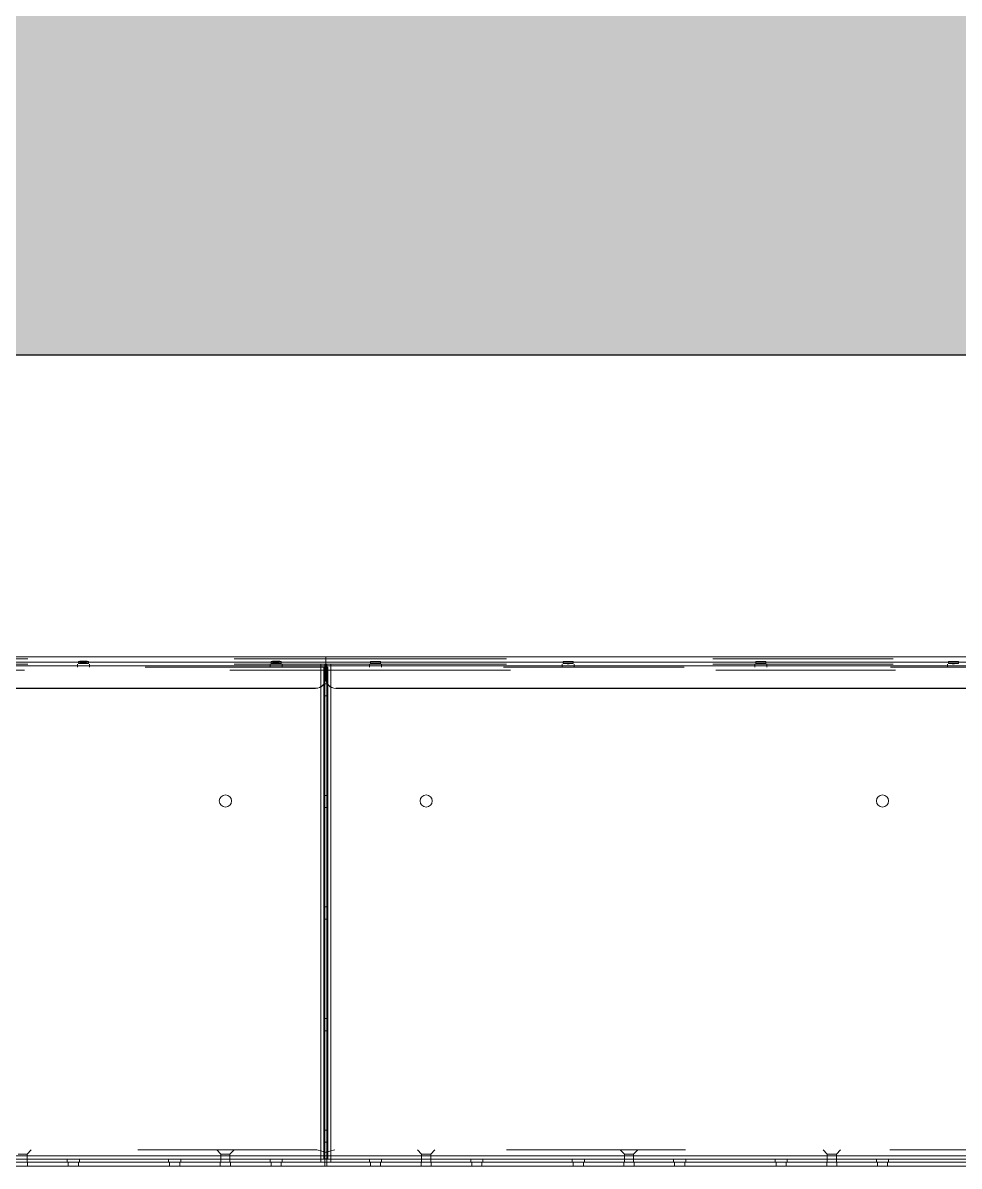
# Model space of a CAD drawing. Header units: millimetres. Extents: x 3220 to 226993, y 817 to 176024.
# Drawn here: x 153706 to 154629, y 134644 to 135771 of the extents above; entities that cross this region are included whole.
import ezdxf

# ---------------------------------------------------------------- set-up
doc = ezdxf.new("R2010")
doc.units = ezdxf.units.MM
doc.linetypes.add('DASHED', pattern=[15, 7, -8])
for name, color, linetype, lineweight, true_color in [('Sichtbare Kanten(DIN)', 7, 'Continuous', 50, 0x3f3f3f), ('Sichtbare tangentiale Kanten(DIN)', 7, 'Continuous', 50, 0x3f3f3f), ('Verdeckte Kanten(DIN)', 7, 'DASHED', 35, 0x3f3f3f), ('Verdeckte tangentiale Kanten(DIN)', 7, 'DASHED', 35, 0x3f3f3f)]:
    doc.layers.add(name, color=color, linetype=linetype, lineweight=lineweight, true_color=true_color)

# ---------------------------------------------------------------- blocks, each defined once
blk = doc.blocks.new('section 1-2')
h = blk.add_hatch()
h.set_pattern_fill('AR-CONC', color=256, scale=3)
h.paths.add_polyline_path([(-250, 0), (-1500, 0), (-1500, -500), (-250, -500)])
h.paths.add_polyline_path([(0, 0), (-250, 0), (-250, -500), (0, -500)])
h.paths.add_polyline_path([(250, 0), (0, 0), (0, -500), (250, -500)])
h.paths.add_polyline_path([(9000, 0), (6000, 0), (6000, -500), (6250, -500), (9000, -500)])
h.paths.add_polyline_path([(12000, 0), (9000, 0), (9000, -500), (9250, -500), (12000, -500)])
h.paths.add_polyline_path([(15000, 0), (14750, 0), (12000, 0), (12000, -500), (15000, -500)])
h.paths.add_polyline_path([(23750, 0), (15000, 0), (15000, -500), (23750, -500)])
h.paths.add_polyline_path([(24000, 0), (23750, 0), (23750, -500), (24000, -500)])
h.paths.add_polyline_path([(24250, 0), (24000, 0), (24000, -500), (24250, -500)])
h.paths.add_polyline_path([(32500, 0), (24250, 0), (24250, -500), (32500, -500)])
h.paths.add_polyline_path([(3500, 0), (3500, -500), (6000, -500), (6000, 0)])
h.paths.add_polyline_path([(2500, -500), (2500, 0), (250, 0), (250, -500)])
blk.add_line((-1500, -500), (32500, -500))
blk = doc.blocks.new('TKF 300 2000 F')
at = {"layer": 'Sichtbare Kanten(DIN)', "color": 5, "lineweight": 0}
for p, q in [((-1999, 497), (-1999, 502)), ((-1999, 502), (-1999, 502)), ((-1, 502), (-1999, 502)), ((-1999, 497), (-1999, 493.3)), ((-2000, 495), (-2000, 492)), ((-2000, 495), (-1999, 495)), ((-2000, 492), (-1999, 492)), ((-1999, 491.9), (-2000, 491.9)), ((-2000, 7.1), (-2000, 491.9)), ((-1999, 481.1), (-1999, 493.3)), ((-1999, 481.1), (-1999, 480.9)), ((-1997, 7.1), (-1997, 474.9)), ((-11, 471.1), (-1989, 471.1)), ((-1989, 470.9), (-11, 470.9)), ((-1997, 7.1), (-2000, 7.1)), ((-2000, 7.1), (-2000, 7)), ((-2000, 4), (-2000, 7)), ((0, 7), (-2000, 7)), ((-2000, 4), (0, 4)), ((-2000, 0), (-2000, 4)), ((0, 4), (-2000, 4)), ((-1994, 10), (-1997, 10)), ((-1994, 10), (-1994, 7)), ((-2000, 0), (0, 0))]:
    blk.add_line(p, q, dxfattribs=at)
blk.add_circle((-1900, 360), 6, dxfattribs=at)
for centre in [(-1950, 497.6), (-1760, 497.6)]:
    blk.add_ellipse(centre, major_axis=(-5, 0), ratio=0.026186, dxfattribs=at)
for centre in [(-1989, 481.1), (-1989, 480.9)]:
    blk.add_ellipse(centre, major_axis=(-10, 0), ratio=0.996195, start_param=0, end_param=1.570796, dxfattribs=at)
at = {"layer": 'Sichtbare tangentiale Kanten(DIN)', "color": 5, "lineweight": 0}
for p, q in [((-1999, 502), (-1, 502)), ((-1999, 497), (-1, 497)), ((-1999, 493.3), (-1, 493.3)), ((-1994, 472.3), (-1994, 10)), ((-1989, 470.9), (-1989, 471.1)), ((-1994, 10), (-6, 10))]:
    blk.add_line(p, q, dxfattribs=at)
at = {"layer": 'Verdeckte Kanten(DIN)', "color": 5, "lineweight": 0, "ltscale": 25.437323}
for p, q in [((-1, 500), (-1999, 500)), ((-1999, 492), (-1, 492))]:
    blk.add_line(p, q, dxfattribs=at)
at = {"layer": 'Verdeckte Kanten(DIN)', "color": 5, "lineweight": 0, "ltscale": 0.38097}
for p, q in [((-1955, 495.6), (-1955, 497.6)), ((-1945, 495.6), (-1945, 497.6)), ((-1765, 495.6), (-1765, 497.6)), ((-1755, 495.6), (-1755, 497.6))]:
    blk.add_line(p, q, dxfattribs=at)
at = {"layer": 'Verdeckte Kanten(DIN)', "color": 5, "lineweight": 0, "ltscale": 0.571309}
for p, q in [((-2000, 489), (-1997, 489)), ((-1994, 495), (-1994, 492)), ((-1956, 492), (-1956, 495)), ((-1944, 492), (-1944, 495)), ((-1766, 492), (-1766, 495)), ((-1754, 492), (-1754, 495)), ((-1997, 475.5), (-2000, 475.5)), ((-1997, 463.5), (-2000, 463.5)), ((-1997, 365.5), (-2000, 365.5)), ((-1997, 353.5), (-2000, 353.5)), ((-1997, 255.5), (-2000, 255.5)), ((-1997, 243.5), (-2000, 243.5)), ((-1997, 145.5), (-2000, 145.5)), ((-1997, 133.5), (-2000, 133.5)), ((-1997, 35.5), (-2000, 35.5)), ((-1997, 23.5), (-2000, 23.5)), ((-1997, 10), (-2000, 10)), ((-1994, 7), (-1994, 4)), ((-1956, 7), (-1956, 4)), ((-1944, 7), (-1944, 4)), ((-1856, 7), (-1856, 4)), ((-1844, 7), (-1844, 4)), ((-1756, 7), (-1756, 4)), ((-1744, 7), (-1744, 4))]:
    blk.add_line(p, q, dxfattribs=at)
at = {"layer": 'Verdeckte Kanten(DIN)', "color": 5, "lineweight": 0, "ltscale": 0.380839}
blk.add_line((-1997, 491.9), (-1999, 491.9), dxfattribs=at)
at = {"layer": 'Verdeckte Kanten(DIN)', "color": 5, "lineweight": 0, "ltscale": 3.233633}
blk.add_line((-1997, 474.9), (-1997, 491.9), dxfattribs=at)
at = {"layer": 'Verdeckte Kanten(DIN)', "color": 5, "lineweight": 0, "ltscale": 0.897467}
for p, q in [((-1994, 489), (-1997, 489)), ((-1994, 492), (-1994, 489))]:
    blk.add_line(p, q, dxfattribs=at)
at = {"layer": 'Verdeckte Kanten(DIN)', "color": 5, "lineweight": 0, "ltscale": 1.971787}
blk.add_line((-2000, 13.3), (-1990, 16), dxfattribs=at)
at = {"layer": 'Verdeckte Kanten(DIN)', "color": 5, "lineweight": 0, "ltscale": 25.208158}
blk.add_line((-1990, 16), (-10, 16), dxfattribs=at)
at = {"layer": 'Verdeckte Kanten(DIN)', "color": 5, "lineweight": 0, "ltscale": 1.104296}
for p, q in [((-1904.5, 11.9), (-1908.6, 16)), ((-1895.5, 11.9), (-1891.4, 16)), ((-1704.5, 11.9), (-1708.6, 16))]:
    blk.add_line(p, q, dxfattribs=at)
at = {"layer": 'Verdeckte Kanten(DIN)', "color": 5, "lineweight": 0, "ltscale": 2.692601}
for p, q in [((-1904.5, 11.9), (-1895.5, 11.9)), ((-1704.5, 11.9), (-1695.5, 11.9))]:
    blk.add_line(p, q, dxfattribs=at)
at = {"layer": 'Verdeckte Kanten(DIN)', "color": 5, "lineweight": 0, "ltscale": 1.50461}
for p, q in [((-1904.5, 4), (-1904.5, 11.9)), ((-1895.5, 4), (-1895.5, 11.9)), ((-1704.5, 4), (-1704.5, 11.9))]:
    blk.add_line(p, q, dxfattribs=at)
at = {"layer": 'Verdeckte Kanten(DIN)', "color": 5, "lineweight": 0, "ltscale": 0.761779}
for p, q in [((-1955, 0), (-1955, 4)), ((-1945, 0), (-1945, 4)), ((-1905, 0), (-1905, 4)), ((-1895, 0), (-1895, 4)), ((-1855, 0), (-1855, 4)), ((-1845, 0), (-1845, 4)), ((-1755, 0), (-1755, 4)), ((-1745, 0), (-1745, 4)), ((-1705, 0), (-1705, 4))]:
    blk.add_line(p, q, dxfattribs=at)
at = {"layer": 'Verdeckte Kanten(DIN)', "color": 5, "lineweight": 0, "ltscale": 5.984706}
for centre in [(-1950, 495.6), (-1760, 495.6)]:
    blk.add_ellipse(centre, major_axis=(5, 0), ratio=0.026186, dxfattribs=at)
at = {"layer": 'Verdeckte tangentiale Kanten(DIN)', "color": 5, "lineweight": 0, "ltscale": 25.437323}
for p, q in [((-1, 500), (-1999, 500)), ((-1, 495), (-1999, 495)), ((-1, 493.2), (-1999, 493.2))]:
    blk.add_line(p, q, dxfattribs=at)
at = {"layer": 'Verdeckte tangentiale Kanten(DIN)', "color": 5, "lineweight": 0, "ltscale": 3.18604}
blk.add_line((-1994, 489), (-1994, 472.3), dxfattribs=at)
at = {"layer": 'Verdeckte tangentiale Kanten(DIN)', "color": 5, "lineweight": 0, "ltscale": 25.310009}
blk.add_line((-6, 489), (-1994, 489), dxfattribs=at)
blk = doc.blocks.new('111')
at = {"layer": 'Sichtbare Kanten(DIN)', "color": 5, "lineweight": 0}
for p, q in [((-5019, 0), (-6517, 0)), ((-5019, 0), (-5019, -5)), ((-5019, 0), (-5019, 0)), ((-5019, -8.7), (-5019, -5)), ((-5019, -7), (-5018, -7)), ((-5019, -8.7), (-5019, -21)), ((-5019, -10), (-5018, -10)), ((-5019, -10.1), (-5018, -10.1)), ((-5018, -7), (-5018, -10)), ((-5018, -10.1), (-5018, -494.9)), ((-5019, -21.1), (-5019, -21)), ((-5029, -30.9), (-6507, -30.9)), ((-6507, -31.1), (-5029, -31.1)), ((-5021, -27.1), (-5021, -494.9)), ((-5018, -495), (-6518, -495)), ((-5024, -492), (-5021, -492)), ((-5024, -495), (-5024, -492)), ((-5021, -494.9), (-5018, -494.9)), ((-5018, -495), (-5018, -494.9)), ((-5018, -498), (-5018, -495)), ((-6518, -498), (-5018, -498)), ((-5018, -498), (-6518, -498)), ((-6518, -502), (-5018, -502)), ((-5018, -502), (-5018, -498))]:
    blk.add_line(p, q, dxfattribs=at)
for centre in [(-5568, -142), (-5118, -142)]:
    blk.add_circle(centre, 6, dxfattribs=at)
for centre in [(-5638, -4.5), (-5448, -4.5), (-5258, -4.5), (-5068, -4.5)]:
    blk.add_ellipse(centre, major_axis=(-5, 0), ratio=0.026186, dxfattribs=at)
for centre in [(-5029, -21), (-5029, -21.1)]:
    blk.add_ellipse(centre, major_axis=(10, 0), ratio=0.996195, start_param=4.712389, end_param=6.283185, dxfattribs=at)
at = {"layer": 'Sichtbare tangentiale Kanten(DIN)', "color": 5, "lineweight": 0}
for p, q in [((-6517, 0), (-5019, 0)), ((-6517, -5), (-5019, -5)), ((-6517, -8.7), (-5019, -8.7)), ((-5029, -30.9), (-5029, -31.1)), ((-5024, -492), (-5024, -29.8)), ((-6512, -492), (-5024, -492))]:
    blk.add_line(p, q, dxfattribs=at)
at = {"layer": 'Verdeckte Kanten(DIN)', "color": 5, "lineweight": 0, "ltscale": 25.437323}
for p, q in [((-5019, -2), (-6517, -2)), ((-6517, -10), (-5019, -10))]:
    blk.add_line(p, q, dxfattribs=at)
at = {"layer": 'Verdeckte Kanten(DIN)', "color": 5, "lineweight": 0, "ltscale": 0.38097}
for p, q in [((-5643, -6.5), (-5643, -4.5)), ((-5633, -6.5), (-5633, -4.5)), ((-5453, -6.5), (-5453, -4.5)), ((-5443, -6.5), (-5443, -4.5)), ((-5263, -6.5), (-5263, -4.5)), ((-5253, -6.5), (-5253, -4.5)), ((-5073, -6.5), (-5073, -4.5)), ((-5063, -6.5), (-5063, -4.5))]:
    blk.add_line(p, q, dxfattribs=at)
at = {"layer": 'Verdeckte Kanten(DIN)', "color": 5, "lineweight": 0, "ltscale": 0.571309}
for p, q in [((-5632, -10), (-5632, -7)), ((-5454, -10), (-5454, -7)), ((-5442, -10), (-5442, -7)), ((-5264, -10), (-5264, -7)), ((-5252, -10), (-5252, -7)), ((-5074, -10), (-5074, -7)), ((-5062, -10), (-5062, -7)), ((-5024, -10), (-5024, -7)), ((-5021, -13), (-5018, -13)), ((-5018, -26.5), (-5021, -26.5)), ((-5018, -38.5), (-5021, -38.5)), ((-5018, -136.5), (-5021, -136.5)), ((-5018, -148.5), (-5021, -148.5)), ((-5018, -246.5), (-5021, -246.5)), ((-5018, -258.5), (-5021, -258.5)), ((-5018, -356.5), (-5021, -356.5)), ((-5018, -368.5), (-5021, -368.5)), ((-5018, -466.5), (-5021, -466.5)), ((-5018, -478.5), (-5021, -478.5)), ((-5574, -495), (-5574, -498)), ((-5562, -495), (-5562, -498)), ((-5474, -495), (-5474, -498)), ((-5462, -495), (-5462, -498)), ((-5374, -495), (-5374, -498)), ((-5362, -495), (-5362, -498)), ((-5274, -495), (-5274, -498)), ((-5262, -495), (-5262, -498)), ((-5174, -495), (-5174, -498)), ((-5162, -495), (-5162, -498)), ((-5074, -495), (-5074, -498)), ((-5062, -495), (-5062, -498)), ((-5024, -495), (-5024, -498)), ((-5018, -492), (-5021, -492))]:
    blk.add_line(p, q, dxfattribs=at)
at = {"layer": 'Verdeckte Kanten(DIN)', "color": 5, "lineweight": 0, "ltscale": 0.897467}
for q in [(-5024, -10), (-5021, -13)]:
    blk.add_line((-5024, -13), q, dxfattribs=at)
at = {"layer": 'Verdeckte Kanten(DIN)', "color": 5, "lineweight": 0, "ltscale": 0.380839}
blk.add_line((-5021, -10.1), (-5019, -10.1), dxfattribs=at)
at = {"layer": 'Verdeckte Kanten(DIN)', "color": 5, "lineweight": 0, "ltscale": 3.233633}
blk.add_line((-5021, -10.1), (-5021, -27.1), dxfattribs=at)
at = {"layer": 'Verdeckte Kanten(DIN)', "color": 5, "lineweight": 0, "ltscale": 25.208158}
blk.add_line((-6508, -486), (-5028, -486), dxfattribs=at)
at = {"layer": 'Verdeckte Kanten(DIN)', "color": 5, "lineweight": 0, "ltscale": 1.104296}
for p, q in [((-5522.5, -490.1), (-5526.6, -486)), ((-5513.5, -490.1), (-5509.4, -486)), ((-5322.5, -490.1), (-5326.6, -486)), ((-5313.5, -490.1), (-5309.4, -486)), ((-5122.5, -490.1), (-5126.6, -486)), ((-5113.5, -490.1), (-5109.4, -486))]:
    blk.add_line(p, q, dxfattribs=at)
at = {"layer": 'Verdeckte Kanten(DIN)', "color": 5, "lineweight": 0, "ltscale": 2.692601}
for p, q in [((-5522.5, -490.1), (-5513.5, -490.1)), ((-5322.5, -490.1), (-5313.5, -490.1)), ((-5122.5, -490.1), (-5113.5, -490.1))]:
    blk.add_line(p, q, dxfattribs=at)
at = {"layer": 'Verdeckte Kanten(DIN)', "color": 5, "lineweight": 0, "ltscale": 1.50461}
for p, q in [((-5522.5, -498), (-5522.5, -490.1)), ((-5513.5, -498), (-5513.5, -490.1)), ((-5322.5, -498), (-5322.5, -490.1)), ((-5313.5, -498), (-5313.5, -490.1)), ((-5122.5, -498), (-5122.5, -490.1)), ((-5113.5, -498), (-5113.5, -490.1))]:
    blk.add_line(p, q, dxfattribs=at)
at = {"layer": 'Verdeckte Kanten(DIN)', "color": 5, "lineweight": 0, "ltscale": 1.971787}
blk.add_line((-5028, -486), (-5018, -488.7), dxfattribs=at)
at = {"layer": 'Verdeckte Kanten(DIN)', "color": 5, "lineweight": 0, "ltscale": 0.761779}
for p, q in [((-5573, -502), (-5573, -498)), ((-5563, -502), (-5563, -498)), ((-5523, -502), (-5523, -498)), ((-5513, -502), (-5513, -498)), ((-5473, -502), (-5473, -498)), ((-5463, -502), (-5463, -498)), ((-5373, -502), (-5373, -498)), ((-5363, -502), (-5363, -498)), ((-5323, -502), (-5323, -498)), ((-5313, -502), (-5313, -498)), ((-5273, -502), (-5273, -498)), ((-5263, -502), (-5263, -498)), ((-5173, -502), (-5173, -498)), ((-5163, -502), (-5163, -498)), ((-5123, -502), (-5123, -498)), ((-5113, -502), (-5113, -498)), ((-5073, -502), (-5073, -498)), ((-5063, -502), (-5063, -498))]:
    blk.add_line(p, q, dxfattribs=at)
at = {"layer": 'Verdeckte Kanten(DIN)', "color": 5, "lineweight": 0, "ltscale": 5.984706}
for centre in [(-5638, -6.5), (-5448, -6.5), (-5258, -6.5), (-5068, -6.5)]:
    blk.add_ellipse(centre, major_axis=(5, 0), ratio=0.026186, dxfattribs=at)
at = {"layer": 'Verdeckte tangentiale Kanten(DIN)', "color": 5, "lineweight": 0, "ltscale": 25.437323}
for p, q in [((-5019, -2), (-6517, -2)), ((-5019, -7), (-6517, -7)), ((-5019, -8.9), (-6517, -8.9))]:
    blk.add_line(p, q, dxfattribs=at)
at = {"layer": 'Verdeckte tangentiale Kanten(DIN)', "color": 5, "lineweight": 0, "ltscale": 25.310009}
blk.add_line((-5024, -13), (-6512, -13), dxfattribs=at)
at = {"layer": 'Verdeckte tangentiale Kanten(DIN)', "color": 5, "lineweight": 0, "ltscale": 3.18604}
blk.add_line((-5024, -29.8), (-5024, -13), dxfattribs=at)
blk.add_blockref('TKF 300 2000 F', (-3020, -502))

msp = doc.modelspace()

# ---------------------------------------------------------------- block references
msp.add_blockref('section 1-2', (149308.2, 135943.7))
at = {"color": 0, "xscale": -1}
msp.add_blockref('111', (148985.7, 135145.7), dxfattribs=at)

doc.saveas('drawing.dxf')
